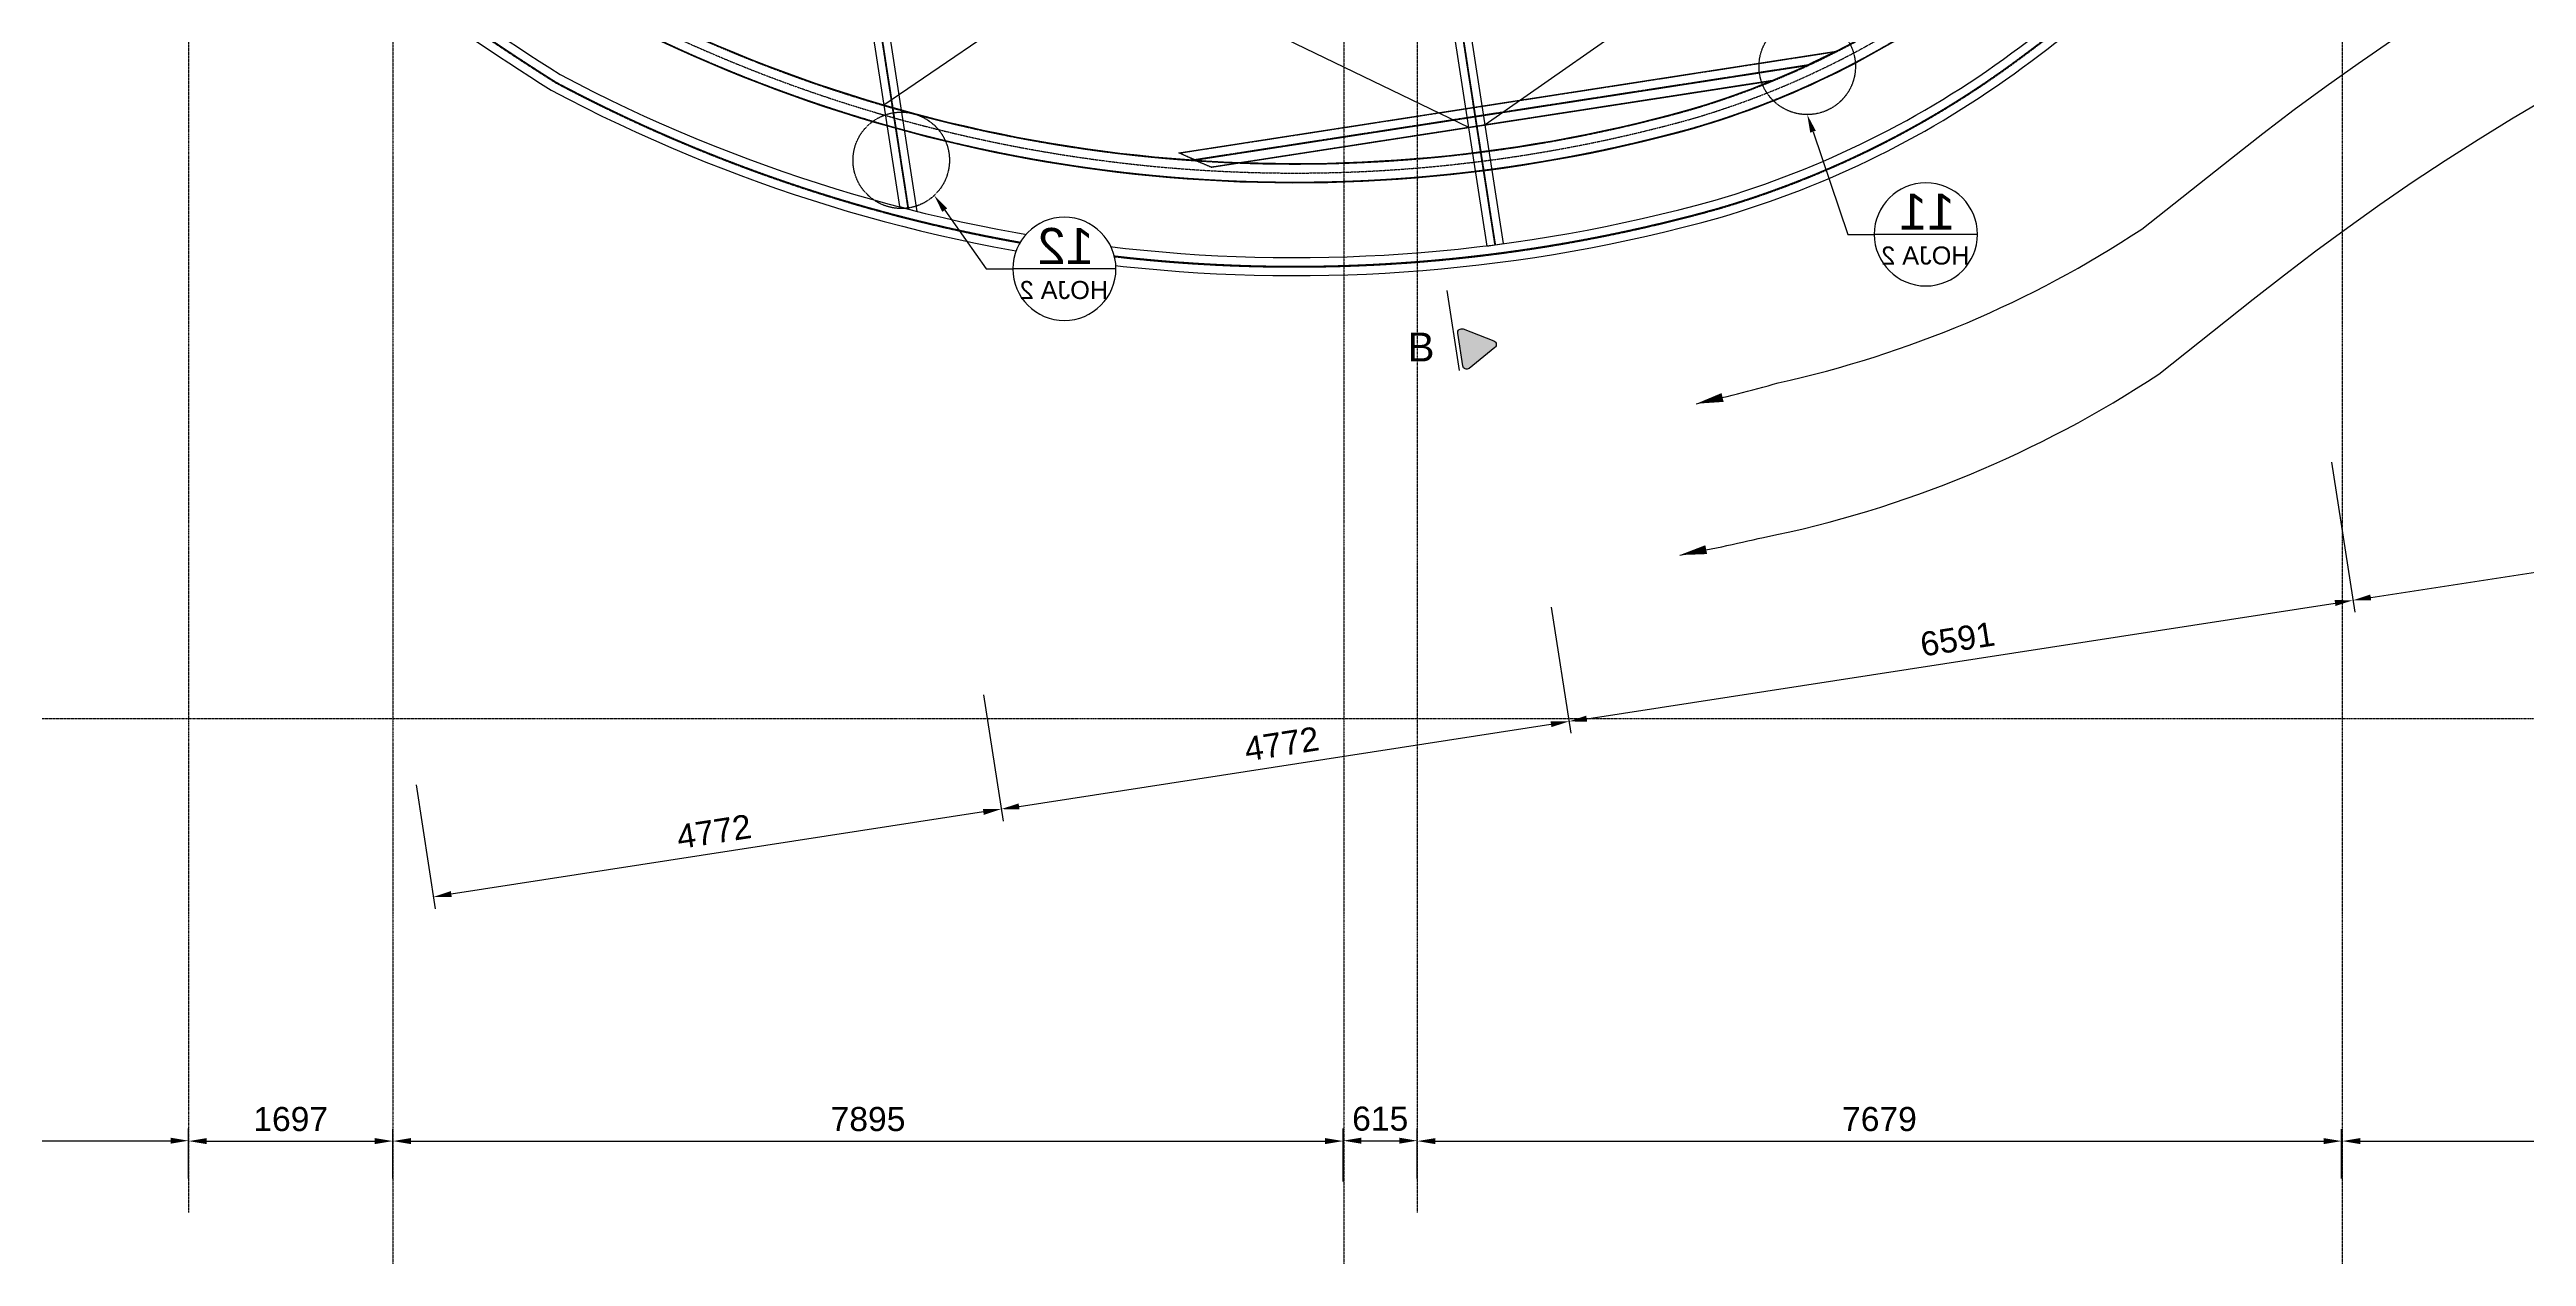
# Model space of a CAD drawing. Header units: millimetres. Extents: x -241278 to 318497, y -110515 to 29234.
# Drawn here: x -1155 to 19422, y -16142 to -6115 of the extents above; entities that cross this region are included whole.
import ezdxf
from ezdxf import colors
from ezdxf.entities.mleader import LeaderData, LeaderLine
from ezdxf.enums import TextEntityAlignment as Align
from ezdxf.math import Vec2, Vec3

# ---------------------------------------------------------------- set-up
doc = ezdxf.new("R2010")
doc.units = ezdxf.units.MM
doc.header["$LTSCALE"] = 0.1
doc.set_wipeout_variables(frame=1)
doc.linetypes.add('CENTERX2', pattern=[101.60000000000001, 63.5, -12.7, 12.7, -12.7])
doc.linetypes.add('HIDDENX2', pattern=[19.049999999999997, 12.7, -6.349999999999999])
for name, color, linetype in [('EE-2', 4, 'Continuous'), ('EE-5', 7, 'Continuous'), ('EE-TEXTO 1', 4, 'Continuous'), ('EE-TEXTO 2', 2, 'Continuous'), ('EE-V ARMADA TIPO 4', 223, 'Continuous'), ('SIM-2PHR 305x80x2', 4, 'Continuous'), ('SIM-COTAS', 1, 'Continuous'), ('SIM-EJES', 8, 'CENTERX2'), ('SIM-OCULTOS', 8, 'HIDDENX2'), ('SIM-RIOSTRAS', 6, 'Continuous'), ('SIM-TUBO 365x160x3-16', 83, 'Continuous'), ('SIM-W16x31', 164, 'Continuous')]:
    doc.layers.add(name, color=color, linetype=linetype)
doc.styles.add('ARIAL EE', font='arial.ttf')
doc.styles.get("Standard").update_dxf_attribs({"font": 'arial.ttf'})
doc.dimstyles.new('EE 1_STANDAR', dxfattribs={"dimtxt": 2, "dimasz": 1.5, "dimexe": 1, "dimexo": 0.5, "dimgap": 0.8, "dimtad": 1, "dimdec": 0, "dimdsep": 46, "dimtxsty": 'Standard', "dimcen": 0.09, "dimclrd": 256, "dimclre": 256, "dimclrt": 2, "dimadec": 0, "dimazin": 0, "dimtfac": 1, "dimtdec": 0, "dimtix": 1, "dimtmove": 0, "dimatfit": 2, "dimfxl": 1, "dimtolj": 1, "dimlwd": -1, "dimlwe": -1, "dimarcsym": 1})

# ---------------------------------------------------------------- blocks, each defined once
blk = doc.blocks.new('*D484')
at = {"layer": 'SIM-COTAS', "transparency": 16777216}
for p, q in [((-7160.015083991464, -15554.75307985411), (-7160.015083991464, -15080.15716834145)), ((-7010.015083991464, -15180.15716834145), (-149.9999999994688, -15180.15716834145)), ((5.311772773402381e-10, -15494.11247593808), (5.3120262479236e-10, -15080.15716834145))]:
    blk.add_line(p, q, dxfattribs=at)
for points in [[(-7010.015083991464, -15155.15716834145), (-7010.015083991464, -15205.15716834145), (-7160.015083991464, -15180.15716834145)], [(-149.9999999994688, -15155.15716834145), (-149.9999999994688, -15205.15716834145), (5.311965015583642e-10, -15180.15716834145)]]:
    blk.add_solid(points, dxfattribs=at)
at = {"layer": 'SIM-COTAS', "color": 2, "transparency": 16777216, "insert": (-3580.007541995466, -14998.04257079711), "char_height": 200, "attachment_point": 5, "bg_fill": 3, "box_fill_scale": 1.1, "bg_fill_color": 256, "bg_fill_true_color": 13158600, "bg_fill_transparency": 0}
blk.add_mtext('\\A1;7160', dxfattribs=at)
blk = doc.blocks.new('*D483')
at = {"layer": 'SIM-COTAS', "transparency": 16777216}
for p, q in [((5.311772773402381e-10, -15494.11247593808), (5.312024226631784e-10, -15083.45818838583)), ((150.0000000005312, -15183.45818838583), (1546.800033155894, -15183.45818838583)), ((1696.800033155894, -15494.11247593808), (1696.800033155894, -15083.45818838583))]:
    blk.add_line(p, q, dxfattribs=at)
for points in [[(150.0000000005312, -15158.45818838583), (150.0000000005312, -15208.45818838583), (5.311962994291827e-10, -15183.45818838583)], [(1546.800033155894, -15158.45818838583), (1546.800033155894, -15208.45818838583), (1696.800033155894, -15183.45818838583)]]:
    blk.add_solid(points, dxfattribs=at)
at = {"layer": 'SIM-COTAS', "color": 2, "transparency": 16777216, "insert": (848.4000165782127, -15001.3435908415), "char_height": 200, "attachment_point": 5, "bg_fill": 3, "box_fill_scale": 1.1, "bg_fill_color": 256, "bg_fill_true_color": 13158600, "bg_fill_transparency": 0}
blk.add_mtext('\\A1;1697', dxfattribs=at)
blk = doc.blocks.new('*D482')
at = {"layer": 'SIM-COTAS', "transparency": 16777216}
for p, q in [((1696.800033155894, -15494.11247593808), (1696.800033155894, -15083.45818838583)), ((1846.800033155894, -15183.45818838583), (9442.001697599022, -15183.45818838583)), ((9592.001697599022, -15520.00110022404), (9592.001697599022, -15083.45818838583))]:
    blk.add_line(p, q, dxfattribs=at)
for points in [[(1846.800033155894, -15158.45818838583), (1846.800033155894, -15208.45818838583), (1696.800033155894, -15183.45818838583)], [(9442.001697599022, -15158.45818838583), (9442.001697599022, -15208.45818838583), (9592.001697599022, -15183.45818838583)]]:
    blk.add_solid(points, dxfattribs=at)
at = {"layer": 'SIM-COTAS', "color": 2, "transparency": 16777216, "insert": (5644.400865377458, -15001.3435908415), "char_height": 200, "attachment_point": 5, "bg_fill": 3, "box_fill_scale": 1.1, "bg_fill_color": 256, "bg_fill_true_color": 13158600, "bg_fill_transparency": 0}
blk.add_mtext('\\A1;7895', dxfattribs=at)
blk = doc.blocks.new('*D481')
at = {"layer": 'SIM-COTAS', "transparency": 16777216}
for p, q in [((9592.001697599022, -15516.7000801799), (9592.001697599022, -15080.1571683417)), ((9742.001697599022, -15180.1571683417), (10057.2012332306, -15180.1571683417)), ((10207.2012332306, -15490.81145589394), (10207.2012332306, -15080.1571683417))]:
    blk.add_line(p, q, dxfattribs=at)
for points in [[(9742.001697599022, -15155.1571683417), (9742.001697599022, -15205.1571683417), (9592.001697599022, -15180.1571683417)], [(10057.2012332306, -15155.1571683417), (10057.2012332306, -15205.1571683417), (10207.2012332306, -15180.1571683417)]]:
    blk.add_solid(points, dxfattribs=at)
at = {"layer": 'SIM-COTAS', "color": 2, "transparency": 16777216, "insert": (9899.60146541481, -14998.04257079736), "char_height": 200, "attachment_point": 5, "bg_fill": 3, "box_fill_scale": 1.1, "bg_fill_color": 256, "bg_fill_true_color": 13158600, "bg_fill_transparency": 0}
blk.add_mtext('\\A1;615', dxfattribs=at)
blk = doc.blocks.new('*D480')
at = {"layer": 'SIM-COTAS', "transparency": 16777216}
for p, q in [((10207.2012332306, -15494.11247593808), (10207.2012332306, -15083.45818838583)), ((10357.2012332306, -15183.45818838583), (17736.67192434992, -15183.45818838583)), ((17886.67192434992, -15494.1124759299), (17886.67192434992, -15083.45818838583))]:
    blk.add_line(p, q, dxfattribs=at)
for points in [[(10357.2012332306, -15158.45818838583), (10357.2012332306, -15208.45818838583), (10207.2012332306, -15183.45818838583)], [(17736.67192434992, -15158.45818838583), (17736.67192434992, -15208.45818838583), (17886.67192434992, -15183.45818838583)]]:
    blk.add_solid(points, dxfattribs=at)
at = {"layer": 'SIM-COTAS', "color": 2, "transparency": 16777216, "insert": (14046.93657879026, -15001.3435908415), "char_height": 200, "attachment_point": 5, "bg_fill": 3, "box_fill_scale": 1.1, "bg_fill_color": 256, "bg_fill_true_color": 13158600, "bg_fill_transparency": 0}
blk.add_mtext('\\A1;7679', dxfattribs=at)
blk = doc.blocks.new('*D479')
at = {"layer": 'SIM-COTAS', "transparency": 16777216}
for p, q in [((17891.47026074493, -15494.11247593799), (17891.47026074493, -15083.45818838583)), ((18041.47026074493, -15183.45818838583), (23043.82824856537, -15183.45818838583)), ((23193.82824856537, -15520.23553531655), (23193.82824856537, -15083.45818838583))]:
    blk.add_line(p, q, dxfattribs=at)
for points in [[(18041.47026074493, -15158.45818838583), (18041.47026074493, -15208.45818838583), (17891.47026074493, -15183.45818838583)], [(23043.82824856537, -15158.45818838583), (23043.82824856537, -15208.45818838583), (23193.82824856537, -15183.45818838583)]]:
    blk.add_solid(points, dxfattribs=at)
at = {"layer": 'SIM-COTAS', "color": 2, "transparency": 16777216, "insert": (20542.64925465515, -15001.27537801748), "char_height": 200, "attachment_point": 5, "bg_fill": 3, "box_fill_scale": 1.1, "bg_fill_color": 256, "bg_fill_true_color": 13158600, "bg_fill_transparency": 0}
blk.add_mtext('\\A1;5302', dxfattribs=at)
blk = doc.blocks.new('*D445')
at = {"layer": 'SIM-COTAS', "color": 2, "transparency": 16777216, "insert": (4859.504658555717, -2169.77500738226), "char_height": 200, "attachment_point": 5, "rotation": 278.7924417391829, "bg_fill": 3, "box_fill_scale": 1.1, "bg_fill_color": 256, "bg_fill_true_color": 13158600, "bg_fill_transparency": 0}
blk.add_mtext('\\A1;VIGA W16x31', dxfattribs=at)
blk = doc.blocks.new('*D443')
at = {"layer": 'SIM-COTAS', "color": 2, "transparency": 16777216, "insert": (9597.870825455171, -1608.627427384381), "char_height": 200, "attachment_point": 5, "rotation": 278.64535457885535, "bg_fill": 3, "box_fill_scale": 1.1, "bg_fill_color": 256, "bg_fill_true_color": 13158600, "bg_fill_transparency": 0}
blk.add_mtext('\\A1;VIGA W16x31', dxfattribs=at)
blk = doc.blocks.new('*D372')
at = {"layer": 'SIM-COTAS', "transparency": 16777216}
for p, q in [((11319.67134799404, -10746.48846333396), (11481.78377673289, -11795.63622124585)), ((6603.936581333812, -11475.94828513193), (6765.929342256534, -12524.32158532975)), ((6898.899495906775, -12402.58852392805), (11318.27243018891, -11719.71494918474))]:
    blk.add_line(p, q, dxfattribs=at)
for points in [[(11314.45478107719, -11695.00815750189), (11322.09007930063, -11744.42174086759), (11466.51318028602, -11696.80905451444)], [(6895.081846795059, -12377.88173224519), (6902.717145018492, -12427.2953156109), (6750.658745809667, -12425.49441859834)]]:
    blk.add_solid(points, dxfattribs=at)
at = {"layer": 'SIM-COTAS', "color": 2, "transparency": 16777216, "insert": (9081.036390412994, -11882.85835963196), "char_height": 200, "attachment_point": 5, "rotation": 8.783773869645588, "bg_fill": 3, "box_fill_scale": 1.1, "bg_fill_color": 256, "bg_fill_true_color": 13158600, "bg_fill_transparency": 0}
blk.add_mtext('\\A1;4772', dxfattribs=at)
blk = doc.blocks.new('*D371')
at = {"layer": 'SIM-COTAS', "transparency": 16777216}
for p, q in [((17802.98666201142, -9544.0379503527), (17995.3817303565, -10789.16675483633)), ((11319.67134799404, -10746.48846333396), (11481.78377673289, -11795.63622124585)), ((11614.75393038313, -11673.90315984415), (17831.87038381253, -10713.24548277523))]:
    blk.add_line(p, q, dxfattribs=at)
for points in [[(17828.05273470081, -10688.53869109238), (17835.68803292424, -10737.95227445808), (17980.11113390963, -10690.33958810493)], [(11610.93628127141, -11649.1963681613), (11618.57157949484, -11698.609951527), (11466.51318028602, -11696.80905451445)]]:
    blk.add_solid(points, dxfattribs=at)
at = {"layer": 'SIM-COTAS', "color": 2, "transparency": 16777216, "insert": (14695.502171836, -11013.59562435232), "char_height": 200, "attachment_point": 5, "rotation": 8.783773869645588, "bg_fill": 3, "box_fill_scale": 1.1, "bg_fill_color": 256, "bg_fill_true_color": 13158600, "bg_fill_transparency": 0}
blk.add_mtext('\\A1;6591', dxfattribs=at)
blk = doc.blocks.new('*D370')
at = {"layer": 'SIM-COTAS', "transparency": 16777216}
for p, q in [((24733.45137750155, -8473.154980013875), (24925.84644584663, -9718.283784497497)), ((17802.98666201142, -9544.0379503527), (17995.3817303565, -10789.16675483632)), ((18128.35188400674, -10667.43369343462), (24762.33509930265, -9642.36251243639))]:
    blk.add_line(p, q, dxfattribs=at)
for points in [[(24758.51745019094, -9617.655720753539), (24766.15274841437, -9667.06930411924), (24910.57584939976, -9619.45661776609)], [(18124.53423489502, -10642.72690175177), (18132.16953311846, -10692.14048511747), (17980.11113390963, -10690.33958810492)]]:
    blk.add_solid(points, dxfattribs=at)
at = {"layer": 'SIM-COTAS', "color": 2, "transparency": 16777216, "insert": (21417.52308988779, -9974.851993176817), "char_height": 200, "attachment_point": 5, "rotation": 8.783773869645588, "bg_fill": 3, "box_fill_scale": 1.1, "bg_fill_color": 256, "bg_fill_true_color": 13158600, "bg_fill_transparency": 0}
blk.add_mtext('\\A1;7013', dxfattribs=at)
blk = doc.blocks.new('*D366')
at = {"layer": 'SIM-COTAS', "transparency": 16777216}
for p, q in [((6603.936581333812, -11475.94828513193), (6765.929342256533, -12524.32158532974)), ((1890.365601469083, -12222.74176887451), (2049.572327776938, -13253.08460717381)), ((6602.417995712559, -12448.40031326864), (2182.54248142718, -13131.3515457721))]:
    blk.add_line(p, q, dxfattribs=at)
for points in [[(6598.600346600842, -12423.69352158579), (6606.235644824275, -12473.10710495149), (6750.658745809666, -12425.49441859834)], [(2178.724832315463, -13106.64475408925), (2186.360130538897, -13156.05833745496), (2034.301731330072, -13154.2574404424)]]:
    blk.add_solid(points, dxfattribs=at)
at = {"layer": 'SIM-COTAS', "color": 2, "transparency": 16777216, "insert": (4364.930665935031, -12611.58255259594), "char_height": 200, "attachment_point": 5, "rotation": 8.783773869645588, "bg_fill": 3, "box_fill_scale": 1.1, "bg_fill_color": 256, "bg_fill_true_color": 13158600, "bg_fill_transparency": 0}
blk.add_mtext('\\A1;4772', dxfattribs=at)
blk = doc.blocks.new('ITEM DETALLE')
at = {"color": 7, "transparency": 16777216}
blk.add_wipeout([(-1.4972150503531218e-14, 4.285714285714285), (-0.836101380069522, 4.203365487443081), (-1.6400718529932579, 3.959483710762658), (-2.3810152843689147, 3.5634411955834366), (-3.0304576336566487, 3.0304576336566296), (-3.563441195581618, 2.381015284368914), (-3.9594837107633802, 1.640071852994879), (-4.2033654874430795, 0.8361013800677028), (-4.285714285714306, 0), (-4.203365487442432, -0.8361013800691177), (-3.9594837107633802, -1.640071852994879), (-3.563441195581618, -2.381015284368913), (-3.0304576336566487, -3.0304576336566287), (-2.3810152843697425, -3.5634411955823344), (-1.64007185299306, -3.9594837107615604), (-0.8361013800691375, -4.203365487442415), (2.5376526275575565e-16, -4.285714285713766), (0.8361013800695225, -4.2033654874430795), (1.6400718529930598, -3.9594837107615604), (2.381015284369549, -3.563441195582442), (3.030457633656436, -3.0304576336568134), (3.5634411955821848, -2.38101528436993), (3.9594837107625542, -1.6400718529934588), (4.203365487442369, -0.8361013800692874), (4.285714285713766, 0), (4.203365487442369, 0.8361013800692838), (3.9594837107625556, 1.6400718529934561), (3.5634411955816176, 2.381015284368914), (3.030457633656439, 3.0304576336568108), (2.381015284368913, 3.5634411955834366), (1.6400718529930598, 3.9594837107615604), (0.8361013800695225, 4.203365487443081)], dxfattribs=at)
at = {"layer": 'EE-5', "color": 7, "transparency": 16777216}
blk.add_line((-4.285714285714306, 0), (4.285714285714278, 0), dxfattribs=at)
blk.add_circle((-1.4210854715202e-14, 0), 4.285714285714286, dxfattribs=at)
at = {"layer": 'EE-TEXTO 1', "color": 4, "transparency": 16777216, "style": 'ARIAL EE'}
blk.add_attdef('X', text='', height=3, dxfattribs=at).set_placement((-0.1079809204317428, 1.895503343588302), align=Align.MIDDLE_CENTER)
at = {"layer": 'EE-TEXTO 2', "color": 2, "transparency": 16777216, "style": 'ARIAL EE'}
blk.add_attdef('###', text='', height=1.5, dxfattribs=at).set_placement((0.03972331413379493, -1.755762170068351), align=Align.MIDDLE_CENTER)
blk = doc.blocks.new('*D598')
at = {"layer": 'SIM-COTAS', "color": 2, "transparency": 16777216, "insert": (19566.86528826352, 3063.021843288059), "char_height": 200, "attachment_point": 5, "rotation": 7.630545183803022, "bg_fill": 3, "box_fill_scale": 1.1, "bg_fill_color": 256, "bg_fill_true_color": 13158600, "bg_fill_transparency": 0}
blk.add_mtext('\\A1;60196', dxfattribs=at)

msp = doc.modelspace()

# ---------------------------------------------------------------- hatches: boundary and pattern name
h = msp.add_hatch(color=256)
h.dxf.hatch_style = 1
edge = h.paths.add_edge_path()
edge.add_line((10587.30848545983, -8436.523453785263), (10843.68618894138, -8536.053218946032))
edge.add_arc((10832.02604946878, -8566.08845272436), 32.21915766496856, 668.7830223409869, 788.7830223409916, ccw=False)
edge.add_line((10852.20725519316, -8591.204046608505), (10637.82309801827, -8763.468768641571))
edge.add_arc((10617.64189229026, -8738.3531747598), 32.21915766538719, 548.7830223486238, 668.7830223486186, ccw=False)
edge.add_line((10585.80054709359, -8743.272814658376), (10543.80700084442, -8471.478327480203))
edge.add_arc((10575.64834604188, -8466.558687585411), 32.21915766554565, 428.78302244558046, 548.7830223417734, ccw=False)

# ---------------------------------------------------------------- linework, layer by layer
msp.add_lwpolyline([(10587.30848545983, -8436.523453785263), (10843.68618894134, -8536.053218945997, -0.5773502691896255), (10852.20725519316, -8591.204046608489), (10637.82309801827, -8763.468768641542, -0.577350269189626), (10585.80054709359, -8743.272814658378), (10543.80700084442, -8471.47832748019, -0.5773502685857702)], format="xyb", close=True)
at = {"layer": 'EE-2'}
msp.add_line((10452.60119480587, -8117.836247935931), (10554.94863334173, -8780.258740330304), dxfattribs=at)
at = {"layer": 'EE-V ARMADA TIPO 4'}
for points in [[(16677.93145199548, -5099.766611332324, -0.2674505081841881), (36374.52992404664, -2076.850543037875, -0.1340583712684885), (42866.73850015544, -7159.48255820545, 1.080836781103008), (53752.20991912677, 3325.991920631615, -0.2293235674572342), (49975.79190515092, 15342.96427733825, 0.05814442957949373), (50138.52729449715, 16729.18957418638, 0.2264529840952416), (49114.18927439147, 19120.48251991678, 0.4703816258646426), (27317.1544227558, 14940.62300727055, -0.02059893898481386), (26931.69689050455, 14134.04451850538, -0.186710859264976), (21213.58854677578, 8833.679010943826, -0.1571955312362305), (9942.59658192663, 8753.87994199567, 0.3763990226296423), (-1435.885136616846, 4477.434945587383, 0.07732717915358395), (-2102.836272735693, 2463.16181614376, 0.2449495620226325), (342.6548285061273, -4460.387228183294, 0.03926735820006078), (3011.508875293625, -6451.879398718774, 0.1926071038152169), (12722.73049557398, -7509.690153681927, 0.08820155491631473), (15236.17205468702, -6264.137550293835, 0.02162821735445014), (16283.75747081717, -5421.622108575686, -0.006311214605066673)], [(16584.36830307858, -4982.523513367695, -0.2674749432625339), (36430.73382382344, -1937.763417658662, -0.1340317703068939), (42984.83745390225, -7066.928977578577, 1.081054398242345), (53647.6187942351, 3218.262758283615, -0.2295630660541917), (49828.35406946587, 15371.33118810647, 0.05854873180593138), (49988.52865259328, 16732.31270895087, 0.2265164052581937), (49016.92181070594, 19006.26960620325, 0.4701760735375407), (27452.14575008221, 14874.81503941447, -0.02037577321212028), (27065.41186626548, 14066.0274508239, -0.1867580425316534), (21264.84595319228, 8692.638671433655, -0.1573152977944544), (9893.574488128863, 8612.054561334822, 0.3764891540953482), (-1303.017494244202, 4407.808041994273, 0.07721077949868435), (-1954.580918253122, 2440.275176146692, 0.244807547339892), (443.2816610990784, -4349.122821621947, 0.03917384370669245), (3086.842152687893, -6322.050434736972, 0.1924791011232987), (12681.54913854376, -7365.451185645206, 0.08817726563749574), (15147.1884363165, -6143.38202019038, 0.02165877305345519), (16186.08758059141, -5307.764346012931, -0.006330119604285687)]]:
    msp.add_lwpolyline(points, format="xyb", close=True, dxfattribs=at)
at = {"layer": 'SIM-COTAS'}
for points in [[(12524.71710367814, -9057.33656521089, 0.0118590162046229), (13205.8696364062, -8884.130311581699, 0.09163012988565833), (16225.95440302669, -7607.395936276349), (16972.14363798295, -7016.782883719057, -0.2644329510407786), (36458.54385933558, -3913.606642181414, -0.119043164168228), (41915.2406414268, -7943.231497775909)], [(12387.55164969034, -10314.71902010814, 0.01158617072737169), (13084.00344562432, -10167.82632249745, 0.09671613287476903), (16366.72818914927, -8810.736497841692), (17152.06916659415, -8189.134616900282, -0.2644329510394824), (36638.4693879507, -5085.958375388214, -0.08669614879884764), (41006.47573185992, -8691.781300235325), (41012.2903602001, -8686.991789934487)]]:
    msp.add_lwpolyline(points, format="xyb", dxfattribs=at)
for points in [[(12752.3552354603, -9042.044509604742), (12735.09691747064, -8969.057178785151), (12524.76408400671, -9057.325798163927)], [(12615.50060716561, -10306.32123552306), (12600.4554360853, -10232.84577821136), (12387.55164969033, -10314.71902010814)]]:
    msp.add_solid(points, dxfattribs=at)
at = {"layer": 'SIM-EJES'}
for p, q in [((0, 28268.76926120801), (6.551292841550094e-11, -15776.28493922662)), ((1696.800033154963, 28268.76926120801), (1696.800033155894, -16648.25568517689)), ((9596.800033993153, 28268.76926120801), (9596.800033994085, -16648.25568552614)), ((17891.47026074405, 28268.76926120801), (17891.47026074498, -16648.25568546793)), ((10207.2012332306, -4655.098122364667), (10207.2012332306, -15776.28493922662)), ((-10163.94230150122, -11672.62815423195), (63306.08777930553, -11672.62815420258))]:
    msp.add_line(p, q, dxfattribs=at)
msp.add_lwpolyline([(16147.74040653745, -4433.0974454162, -0.2675839781241712), (36692.99313305486, -1286.391380272396, -0.1339030227484557), (43535.51449743535, -6632.134058209413, 1.082147560879484), (53160.50330795913, 2716.843061626544, -0.2306702159634856), (49140.58471196743, 15507.5791324869, 0.06069989710588632), (49288.50949168626, 16749.82808587976, 0.2269406985665351), (48562.42501839866, 18476.04000650002, 0.4691663879646955), (28081.58993893964, 14568.96283930245, -0.01938524590981904), (27689.40873197337, 13750.9083583517, -0.186965633179889), (21503.89367199434, 8036.705350434198, -0.1578567165310721), (9664.145300287853, 7952.71545860367, 0.3769270403892317), (-682.9407927357424, 4085.219903352328, 0.07659518544654015), (-1262.721694728453, 2335.721874965112, 0.2440715361460029), (913.0269790342064, -3827.726656505065, 0.03871470640764667), (3438.264807216152, -5713.782732297768, 0.1918430771735679), (12489.32260902526, -6690.056520261311, 0.08805185183932343), (14731.92431617963, -5577.569956850655, 0.02180639462238313), (15730.14417095795, -4774.265358983046, -0.006417133132195147)], format="xyb", close=True, dxfattribs=at)
at = {"layer": 'SIM-OCULTOS'}
for points in [[(16633.02114727686, -5043.489840671496, -0.2674622862145506), (36401.50805975376, -2010.088707760164, -0.1340456451155721), (42923.43015042013, -7115.062135216582, 1.080940569807763), (53701.99722134265, 3274.290966717237, -0.2294386489544554), (49905.01927587517, 15356.56620139736, 0.058336350631532), (50066.52815007967, 16730.68384882782, 0.2264825297265631), (49067.50550241295, 19065.65667383757, 0.4702833849146945), (27381.95517118523, 14909.04515755577, -0.0204913064056977), (26995.88015549583, 14101.39639132767, -0.1867336327165225), (21238.19364460557, 8765.980100101791, -0.1572531944808137), (9919.072071302382, 8685.801805992072, 0.3764421300279701), (-1372.108887520886, 4444.013738431044, 0.07727191663293861), (-2031.673699605243, 2452.176655028447, 0.2448820213022539), (390.9543707722323, -4406.979090352918, 0.0392226754922992), (3047.670050576655, -6389.562376167802, 0.1925460069504677), (12702.96387389028, -7440.455254348225, 0.08819000118984194), (15193.46003883258, -6206.174728463476, 0.0216428380023349), (16236.87734759794, -5366.969087417516, -0.006320300949742967)], [(16629.27860591178, -5038.80028482091, -0.2674632635006239), (36403.75619408832, -2004.525393852364, -0.1340445809865223), (42928.15408478113, -7111.360158607715, 1.080949274825714), (53697.81355222452, 3269.981632335001, -0.2294482286542629), (49899.12174160812, 15357.70070114487, 0.05835252104793739), (50060.5281847061, 16730.80860918412, 0.2264850633188242), (49063.6147909873, 19061.0879796703, 0.4702751631804965), (27387.35480463426, 14906.41266768355, -0.02048238017011386), (27001.22873248854, 14098.67553310783, -0.1867355199027583), (21240.24391978739, 8760.338314458242, -0.1572579850392862), (9917.111169696545, 8680.128618328254, 0.3764457359015984), (-1366.794211613994, 4441.228472292322, 0.07726726024990924), (-2025.743504719846, 2451.261022221128, 0.2448763412134765), (394.9794211575921, -4402.528683170573, 0.03921893503595952), (3050.683362976842, -6384.369390252147, 0.1925408865560639), (12701.31657953754, -7434.685872973026, 0.0881890269911059), (15189.90058875021, -6201.344742024514, 0.02164406189950013), (16232.97053067043, -5362.414949818244, -0.006321057240517127)], [(16194.677894188, -4491.914494555411, -0.2675726358947098), (36664.80220144756, -1356.168153995397, -0.1339172394078522), (43476.35349146086, -6678.676024263757, 1.082023318389904), (53212.78886950223, 2771.071208536939, -0.2305518332374866), (49214.49732799, 15493.04856462352, 0.06044433662950715), (49363.76406978638, 16748.1276754101, 0.2268815613227392), (48611.33832144363, 18533.24140120637, 0.4692794098843817), (28013.96515124827, 14602.1698452158, -0.0194879601533528), (27622.32955025722, 13785.02975948878, -0.1869442608185696), (21478.20753043201, 8107.46718793747, -0.157799813744311), (9688.862293092789, 8023.822792315445, 0.3768785370339297), (-749.6014478339848, 4120.140388456898, 0.07666777168989632), (-1337.096629105899, 2347.211197743281, 0.2441570429528913), (862.5163684818272, -3883.519521472233, 0.03876595039911368), (3400.497889844426, -5778.934175132788, 0.1919146899726793), (12509.99100407629, -6762.414139971222, 0.08806638142678153), (14776.56588967638, -5638.14799578764, 0.0217901069447905), (15779.17007940429, -4831.359986108815, -0.006407869750940485)], [(16100.80292057233, -4374.280395573152, -0.267595232718719), (36721.18361629281, -1216.614481676775, -0.1338887120735228), (43594.66635442914, -6585.580206704694, 1.082273584218828), (53108.23745397399, 2662.595228754519, -0.2307884938085839), (49066.67779823972, 15522.14255685673, 0.0609623264852923), (49213.2541509757, 16751.54782342564, 0.2270042473378795), (48513.49575157199, 18418.85156653044, 0.4690521424959739), (28149.20503244541, 14535.73627434238, -0.01928338193114274), (27756.48780603564, 13716.78699407719, -0.1869867899683784), (21529.57719399066, 7965.942887038624, -0.1579133253411313), (9639.415130188441, 7881.612541174069, 0.376975904462067), (-616.2794916346493, 4050.30048992406, 0.07652086442504279), (-1188.346741518667, 2324.231585428848, 0.243984328984952), (963.540950482336, -3771.936627439899, 0.03866298470822704), (3476.028935993422, -5648.629029939602, 0.1917706361990351), (12468.65315750189, -6617.699173930792, 0.08803704485414865), (14687.28256837641, -5516.992045535078, 0.02182278816848958), (15681.11535258191, -4717.173220246184, -0.006426375811545994)]]:
    msp.add_lwpolyline(points, format="xyb", close=True, dxfattribs=at)
for points in [[(10850.7823850627, -7738.369196839937), (10857.69866517896, -7737.299331764482), (9450.358644851813, 1360.630870213569), (9443.442364735556, 1359.561005138115)], [(5975.516777677538, -7437.831833562624), (5982.916522733255, -7439.887389649527), (4734.488299104202, 631.5137316600211), (4727.572018987946, 630.4438665845668)]]:
    msp.add_lwpolyline(points, close=True, dxfattribs=at)
msp.add_circle((13447.04254657034, -6255.036612190313), 400.4699460509856, dxfattribs=at)
at = {"layer": 'SIM-TUBO 365x160x3-16'}
for points in [[(16197.64072569112, -4495.627198630299, -0.2675719169758412), (36663.02269225389, -1360.572663725886, -0.1339181336754019), (43472.61877089909, -6681.613493131785, 1.082015534433654), (53216.0899440252, 2774.49359141373, -0.2305443567223763), (49219.16309785071, 15492.13244429026, 0.06042842755185873), (49368.51433444717, 16748.02095693587, 0.2268779666797829), (48614.42535821048, 18536.85253752676, 0.4692865042087878), (28009.69615136428, 14604.26531162477, -0.0194944726731303), (27618.09531253476, 13787.18360333873, -0.1869429044237458), (21476.58605723818, 8111.933860771963, -0.1577962118846147), (9690.422062095302, 8028.311442519211, 0.3768754873543259), (-753.809242070048, 4122.344706742595, 0.0766722967426924), (-1341.791391788412, 2347.936405710712, 0.2441623845201375), (859.3281021913839, -3887.04142398651, 0.0387691692035218), (3398.113838980571, -5783.046649629416, 0.1919191829295197), (12511.29561875172, -6766.981573488167, 0.0880672894510268), (14779.38379055494, -5641.971862923544, 0.0217890823353616), (15782.26464059182, -4834.964049257341, -0.0064072843170386)], [(16097.84008928853, -4370.567691406752, -0.2675959402246654), (36722.96306709382, -1212.209955683682, -0.1338878055616544), (43598.39988347996, -6582.641189943517, 1.0822816001199), (53104.93894604891, 2659.170282092417, -0.2307959566673977), (49062.01277103052, 15523.06295633294, 0.06097913042634478), (49208.50378692883, 16751.65706067105, 0.2270084171917561), (48510.40663475827, 18415.24211818477, 0.4690448887846367), (28153.47276983907, 14533.63826072541, -0.0192769801460197), (27760.72202973756, 13714.63315502794, -0.1869881182882777), (21531.1983260269, 7961.476132691421, -0.1579168889154195), (9637.853645069225, 7877.124466115346, 0.3769790011182229), (-612.0716132584575, 4048.096311221308, 0.07651611341551293), (-1183.651976383238, 2323.506251541281, 0.2439787659537065), (966.7296544901355, -3768.415094268677, 0.03865970368987281), (3478.412623687576, -5644.516261176323, 0.191766035384257), (12467.34840523077, -6613.131776018968, 0.08803610070054455), (14684.46464479674, -5513.168195020163, 0.02182382656557414), (15678.02041243082, -4713.569481163468, -0.006426958549408613)]]:
    msp.add_lwpolyline(points, format="xyb", close=True, dxfattribs=at)
at = {"layer": 'SIM-W16x31'}
for points in [[(10785.07698833455, -7748.533028848849), (10923.43147598434, -7727.131259128628), (9516.0914556572, 1370.798942849441), (9377.736968007392, 1349.397173129186)], [(5905.218412602604, -7418.303832105667), (6053.24421819663, -7459.42353871941), (4800.221109909592, 641.6818042958929), (4661.866622259781, 620.2800345756376)]]:
    msp.add_lwpolyline(points, close=True, dxfattribs=at)

# ---------------------------------------------------------------- texts
at = {"layer": 'EE-TEXTO 1', "style": 'ARIAL EE', "flags": 4}
msp.add_attdef('B', text='B', height=240, rotation=359.9999999999479, dxfattribs=at).set_placement((10238.36671053614, -8586.53757879808), align=Align.MIDDLE_CENTER)

# ---------------------------------------------------------------- leaders
at = {"layer": 'SIM-COTAS'}
ml = msp.add_multileader_block('Standard', dxfattribs=at)
ml.set_content('ITEM DETALLE', color=256, scale=-100)
ml.set_attribute('X', '11', width=0)
ml.set_attribute('###', 'HOJA 2', width=0)
ml.set_leader_properties(color=256)
ml.build(insert=Vec2(0, 0))
ml.multileader.update_dxf_attribs({"arrow_head_size": 150, "scale": 100})
ctx = ml.context
ctx.base_point, ctx.scale, ctx.char_height, ctx.arrow_head_size, ctx.landing_gap_size, ctx.plane_origin = Vec3(14004.02598526608, -7650.52665560651, 0.2866918556067011), 100, 400, 150, 200, Vec3(16031.78156527054, -5735.073074372813, 0.2866918556067011)
ctx.text_align_type = 2
notes = []
notes.append((ctx, [(1, (1, 1, 0), (13783.32212791435, -7650.52665560651, 0.2866918556067011), (1, 0), 220.7038573517335, [(0, [(13447.04254657034, -6655.506558241299, 0.2866918556067011)], 0, [])])]))
ctx.block.insert, ctx.block.scale = Vec3(14432.59741383751, -7650.52665560651, 0.2866918556067011), Vec3(-100, 100, 100)
ml = msp.add_multileader_block('Standard', dxfattribs=at)
ml.set_content('ITEM DETALLE', color=256, scale=-100)
ml.set_attribute('X', '12', width=0)
ml.set_attribute('###', 'HOJA 2', width=0)
ml.set_leader_properties(color=256)
ml.build(insert=Vec2(0, 0))
ml.multileader.update_dxf_attribs({"arrow_head_size": 150, "scale": 100})
ctx = ml.context
ctx.base_point, ctx.scale, ctx.char_height, ctx.arrow_head_size, ctx.landing_gap_size, ctx.plane_origin = Vec3(6847.026569433335, -7936.822745430249, 0.2866918556067011), 100, 400, 150, 200, Vec3(8505.03873642829, -6515.091109489289, 0.2866918556067011)
ctx.text_align_type = 2
notes.append((ctx, [(1, (1, 1, 0), (6626.322712081601, -7936.822745430249, 0.2866918556067011), (1, 0), 220.7038573517335, [(0, [(6194.784039452577, -7326.661462757886, 0.2866918556067011)], 0, [])])]))
ctx.block.insert, ctx.block.scale = Vec3(7275.59799800477, -7936.822745430249, 0.2866918556067011), Vec3(-100, 100, 100)
at = {"layer": 'SIM-COTAS', "linetype": 'Continuous'}
ml = msp.add_multileader_mtext('Standard', dxfattribs=at)
ml.set_content('\\A1;{\\C2;COLUMNA\\PPTE Ø6"x3/16"}', color=256)
ml.set_leader_properties()
ml.build(insert=Vec2(0, 0))
ml.multileader.update_dxf_attribs({"dogleg_length": 0.0025, "arrow_head_size": 200, "scale": 100})
ctx = ml.context
ctx.base_point, ctx.scale, ctx.char_height, ctx.arrow_head_size, ctx.landing_gap_size, ctx.plane_origin, ctx.plane_x_axis, ctx.plane_y_axis = Vec3(42232.34454966307, -11977.67845458759), 100, 200, 200, 100, Vec3(20125.58653548329, -6132.243521768257), Vec3(1, 5e-16), Vec3(-5e-16, 1)
ctx.text_align_type = 2
notes.append((ctx, [(1, (1, 1, 0), (44576.94810443035, -11977.67845458758), (-1, -5e-16), 303.6758603607306, [(0, [(48122.16742735037, -8862.005717870212)], 0, [])])]))
ctx.mtext.insert, ctx.mtext.text_direction, ctx.mtext.rotation, ctx.mtext.width, ctx.mtext.defined_height, ctx.mtext.alignment, ctx.mtext.flow_direction = Vec3(44173.27224406962, -11873.65389797094), Vec3(1, 5e-16), 5e-16, 2060.12324419299, 822.1893596350862, 3, 5
for ctx, leaders in notes:
    for number, flags, end, landing, length, lines in leaders:
        leader = LeaderData()
        leader.index, (leader.has_last_leader_line, leader.has_dogleg_vector, leader.attachment_direction) = number, flags
        leader.last_leader_point, leader.dogleg_vector, leader.dogleg_length = Vec3(end), Vec3(landing), length
        for number, points, colour, breaks in lines:
            line = LeaderLine()
            line.index, line.vertices, line.color, line.breaks = number, Vec3.list(points), colors.encode_raw_color(colour), breaks
            leader.lines.append(line)
        ctx.leaders.append(leader)

# ---------------------------------------------------------------- next in the draw order: dimensions: what is measured, and where the dimension line sits
at = {"layer": 'SIM-COTAS'}
for base, p1, p2, angle, picture, middle in [((10356.18801560764, -7816.665875690269), (9516.0914556572, 1370.798942849441), (10900.42323130525, -7733.917322017701), 278.64535457885535, '*D443', (9416.476713014903, -1636.207598634253)), ((5505.12349406034, -7544.203072424149), (4800.221109909592, 641.6818042958929), (6053.24421819663, -7459.42353871941), 278.7924417391829, '*D445', (4678.181946337903, -2197.820754085467))]:
    dim = msp.add_linear_dim(base=base, p1=p1, p2=p2, angle=angle, text='VIGA W16x31', dimstyle='EE 1_STANDAR', override={"dimse1": 1, "dimse2": 1, "dimsd1": 1, "dimsd2": 1, "dimfxl": 0.0015, "dimtfill": 1}, dxfattribs=at)
    dim.commit()
    dim.dimension.update_dxf_attribs({"geometry": picture, "text_midpoint": middle, "dimtype": 161})
dim = msp.add_linear_dim(base=(11466.51318028602, -11696.80905451444), p1=(6596.301283110379, -11426.53470176623), p2=(11312.0360497706, -10697.07487996826), angle=8.783773869644804, dimstyle='EE 1_STANDAR', override={"dimfxl": 0.0015, "dimtfill": 1}, dxfattribs=at)
dim.commit()
dim.dimension.update_dxf_attribs({"geometry": '*D372', "text_midpoint": (9108.585963047832, -12061.1517365564), "dimtype": 160})
dim = msp.add_linear_dim(base=(5.311965015583642e-10, -15180.15716834145), p1=(-7160.015083991464, -15604.75307985411), p2=(5.311742157232402e-10, -15544.11247593808), dimstyle='EE 1_STANDAR', override={"dimfxl": 0.0015, "dimtfill": 1}, dxfattribs=at)
dim.commit()
dim.dimension.update_dxf_attribs({"geometry": '*D484', "text_midpoint": (-3580.007541995466, -14998.04257079711)})

# ---------------------------------------------------------------- next in the draw order: linework, layer by layer
at = {"layer": 'SIM-2PHR 305x80x2'}
for points in [[(13687.79345724852, -6128.857247143115), (13442.63914140667, -6247.687431846803), (8360.713737031543, -7032.926454824044), (8225.406058771106, -6972.903197210768)], [(13153.30383043281, -6373.381024206223), (13442.63914140667, -6247.687431846803), (8360.713737031543, -7032.926454824044), (8499.46228427416, -7092.455425383666)]]:
    msp.add_lwpolyline(points, close=True, dxfattribs=at)
at = {"layer": 'SIM-OCULTOS'}
for points in [[(13682.07013661232, -6131.765339579439), (13446.72436487838, -6245.014495923684), (8358.250586032204, -7031.283787565199), (8228.749135931423, -6974.409899886088)], [(13161.92418421086, -6369.855528011575), (13438.5347201559, -6250.345369013143), (8363.189882250785, -7034.567114239322), (8495.887555305904, -7090.947127311288)]]:
    msp.add_lwpolyline(points, close=True, dxfattribs=at)
msp.add_circle((5920.299717728092, -7035.05464730679), 400.4699460509856, dxfattribs=at)
at = {"layer": 'SIM-RIOSTRAS'}
for p, q in [((16722.83174201758, -2583.788724631645), (10770.64220767246, -6739.405422703106)), ((5774.6738712169, -6574.300346996207), (10143.10481756838, -3598.421529933897)), ((5565.762685824962, -4307.734459404558), (10632.28463820975, -6760.787269648123))]:
    msp.add_line(p, q, dxfattribs=at)

# ---------------------------------------------------------------- next in the draw order: dimensions: what is measured, and where the dimension line sits
at = {"layer": 'SIM-COTAS'}
for base, p1, p2, picture, middle in [((17980.11113390963, -10690.33958810493), (11312.0360497706, -10697.07487996826), (17795.35136378799, -9494.624366986998), '*D371', (14695.502171836, -11013.59562435232)), ((2034.301731330072, -13154.2574404424), (6596.301283110379, -11426.53470176623), (1882.73030324565, -12173.32818550881), '*D366', (4364.930665935031, -12611.58255259594))]:
    dim = msp.add_linear_dim(base=base, p1=p1, p2=p2, angle=8.783773869644804, dimstyle='EE 1_STANDAR', override={"dimfxl": 0.0015, "dimtfill": 1}, dxfattribs=at)
    dim.commit()
    dim.dimension.update_dxf_attribs({"geometry": picture, "text_midpoint": middle})
dim = msp.add_linear_dim(base=(1696.800033155894, -15183.45818838583), p1=(5.311742157232402e-10, -15544.11247593808), p2=(1696.800033155894, -15544.11247593808), dimstyle='EE 1_STANDAR', override={"dimfxl": 0.0015, "dimtfill": 1}, dxfattribs=at)
dim.commit()
dim.dimension.update_dxf_attribs({"geometry": '*D483', "text_midpoint": (848.4000165782127, -15001.3435908415)})

# ---------------------------------------------------------------- next in the draw order: leaders
at = {"layer": 'SIM-COTAS', "linetype": 'Continuous'}
ml = msp.add_multileader_mtext('Standard', dxfattribs=at)
ml.set_content('\\A1;{\\C2;COLUMNA\\PTIPO 1}', color=256)
ml.set_leader_properties()
ml.build(insert=Vec2(0, 0))
ml.multileader.update_dxf_attribs({"dogleg_length": 0.0025, "arrow_head_size": 200, "scale": 100})
ctx = ml.context
ctx.base_point, ctx.scale, ctx.char_height, ctx.arrow_head_size, ctx.landing_gap_size, ctx.plane_origin, ctx.plane_x_axis, ctx.plane_y_axis = Vec3(39057.63345735799, -5682.415818474489), 100, 200, 200, 100, Vec3(32637.74194510499, -7094.093383013238), Vec3(1, 5e-16), Vec3(-5e-16, 1)
ctx.text_align_type = 2
notes = []
notes.append((ctx, [(1, (1, 1, 0), (40944.9382399561, -5682.415818474488), (-1, -5.000000000000001e-16), 303.6758603607306, [(0, [(44154.68604968352, -6704.992288072779)], 0, [])])]))
ctx.mtext.insert, ctx.mtext.text_direction, ctx.mtext.rotation, ctx.mtext.width, ctx.mtext.defined_height, ctx.mtext.alignment, ctx.mtext.flow_direction = Vec3(40541.26237959537, -5580.710497874215), Vec3(1, 5e-16), 5e-16, 2631.560623540887, 822.1893596350862, 3, 5
for ctx, leaders in notes:
    for number, flags, end, landing, length, lines in leaders:
        leader = LeaderData()
        leader.index, (leader.has_last_leader_line, leader.has_dogleg_vector, leader.attachment_direction) = number, flags
        leader.last_leader_point, leader.dogleg_vector, leader.dogleg_length = Vec3(end), Vec3(landing), length
        for number, points, colour, breaks in lines:
            line = LeaderLine()
            line.index, line.vertices, line.color, line.breaks = number, Vec3.list(points), colors.encode_raw_color(colour), breaks
            leader.lines.append(line)
        ctx.leaders.append(leader)

# ---------------------------------------------------------------- next in the draw order: dimensions: what is measured, and where the dimension line sits
at = {"layer": 'SIM-COTAS'}
dim = msp.add_linear_dim(base=(24910.57584939976, -9619.45661776609), p1=(17795.35136378799, -9494.624366986998), p2=(24725.81607927812, -8423.741396648173), angle=8.783773869644804, dimstyle='EE 1_STANDAR', override={"dimfxl": 0.0015, "dimtfill": 1}, dxfattribs=at)
dim.commit()
dim.dimension.update_dxf_attribs({"geometry": '*D370', "text_midpoint": (21417.52308988779, -9974.851993176815)})
dim = msp.add_linear_dim(base=(9592.001697599022, -15183.45818838583), p1=(1696.800033155894, -15544.11247593808), p2=(9592.001697599022, -15570.00110022404), dimstyle='EE 1_STANDAR', override={"dimfxl": 0.0015, "dimtfill": 1}, dxfattribs=at)
dim.commit()
dim.dimension.update_dxf_attribs({"geometry": '*D482', "text_midpoint": (5644.400865377458, -15001.3435908415)})

# ---------------------------------------------------------------- next in the draw order: dimensions: what is measured, and where the dimension line sits
dim = msp.add_linear_dim(base=(10207.2012332306, -15180.1571683417), p1=(9592.001697599022, -15566.7000801799), p2=(10207.2012332306, -15540.81145589394), dimstyle='EE 1_STANDAR', override={"dimfxl": 0.0015, "dimtfill": 1}, dxfattribs=at)
dim.commit()
dim.dimension.update_dxf_attribs({"geometry": '*D481', "text_midpoint": (9899.60146541481, -14998.04257079736)})

# ---------------------------------------------------------------- next in the draw order: dimensions: what is measured, and where the dimension line sits
dim = msp.add_linear_dim(base=(17886.67192434992, -15183.45818838583), p1=(10207.2012332306, -15544.11247593808), p2=(17886.67192434992, -15544.1124759299), dimstyle='EE 1_STANDAR', override={"dimfxl": 0.0015, "dimtfill": 1}, dxfattribs=at)
dim.commit()
dim.dimension.update_dxf_attribs({"geometry": '*D480', "text_midpoint": (14046.93657879026, -15001.3435908415)})

# ---------------------------------------------------------------- next in the draw order: dimensions: what is measured, and where the dimension line sits
dim = msp.add_linear_dim(base=(23193.82824856537, -15183.45818838583), p1=(17891.47026074493, -15544.11247593799), p2=(23193.82824856537, -15570.23553531655), dimstyle='EE 1_STANDAR', override={"dimfxl": 0.0015, "dimtfill": 1}, dxfattribs=at)
dim.commit()
dim.dimension.update_dxf_attribs({"geometry": '*D479', "text_midpoint": (20542.64925465515, -15001.27537801748)})

# ---------------------------------------------------------------- next in the draw order: dimensions: what is measured, and where the dimension line sits
dim = msp.add_linear_dim(base=(-10240.45911709486, -1114.040775947776), p1=(51444.34281066496, -8212.148403334513, -0.004209718113668015), p2=(-5861.135887946595, -33802.59978858758), angle=7.630545183803017, dimstyle='EE 1_STANDAR', override={"dimse1": 1, "dimse2": 1, "dimsd1": 1, "dimsd2": 1, "dimfxl": 0.0015, "dimtfill": 1}, dxfattribs=at)
dim.commit()
dim.dimension.update_dxf_attribs({"geometry": '*D598', "text_midpoint": (19566.86528826352, 3063.021843288059)})

# ---------------------------------------------------------------- next in the draw order: leaders
at = {"layer": 'SIM-COTAS', "linetype": 'Continuous'}
ml = msp.add_multileader_mtext('Standard', dxfattribs=at)
ml.set_content('\\A1;{\\C2;CONTRAFLECHA DE 20mm }', color=256)
ml.set_leader_properties()
ml.build(insert=Vec2(0, 0))
ml.multileader.update_dxf_attribs({"dogleg_length": 0.0025, "arrow_head_size": 200, "scale": 100})
ctx = ml.context
ctx.base_point, ctx.scale, ctx.char_height, ctx.arrow_head_size, ctx.landing_gap_size, ctx.plane_origin, ctx.plane_x_axis, ctx.plane_y_axis = Vec3(21043.72552780842, -6643.463134848485), 100, 200, 200, 100, Vec3(-12.15751787129193, -2867.444258515768), Vec3(1, 5e-16), Vec3(-5e-16, 1)
notes = []
notes.append((ctx, [(0, (1, 1, 0), (20740.04966744769, -6643.463134848485), (1, 4.999999999999999e-16), 303.6758603607306, [(0, [(16584.61333682247, -1638.979231104045)], 0, [])])]))
ctx.mtext.insert, ctx.mtext.text_direction, ctx.mtext.rotation, ctx.mtext.width, ctx.mtext.defined_height, ctx.mtext.flow_direction = Vec3(21143.72552780842, -6541.757814248213), Vec3(1, 5e-16), 5e-16, 2631.560623540887, 822.1893596350862, 5
for ctx, leaders in notes:
    for number, flags, end, landing, length, lines in leaders:
        leader = LeaderData()
        leader.index, (leader.has_last_leader_line, leader.has_dogleg_vector, leader.attachment_direction) = number, flags
        leader.last_leader_point, leader.dogleg_vector, leader.dogleg_length = Vec3(end), Vec3(landing), length
        for number, points, colour, breaks in lines:
            line = LeaderLine()
            line.index, line.vertices, line.color, line.breaks = number, Vec3.list(points), colors.encode_raw_color(colour), breaks
            leader.lines.append(line)
        ctx.leaders.append(leader)

doc.saveas('drawing.dxf')
